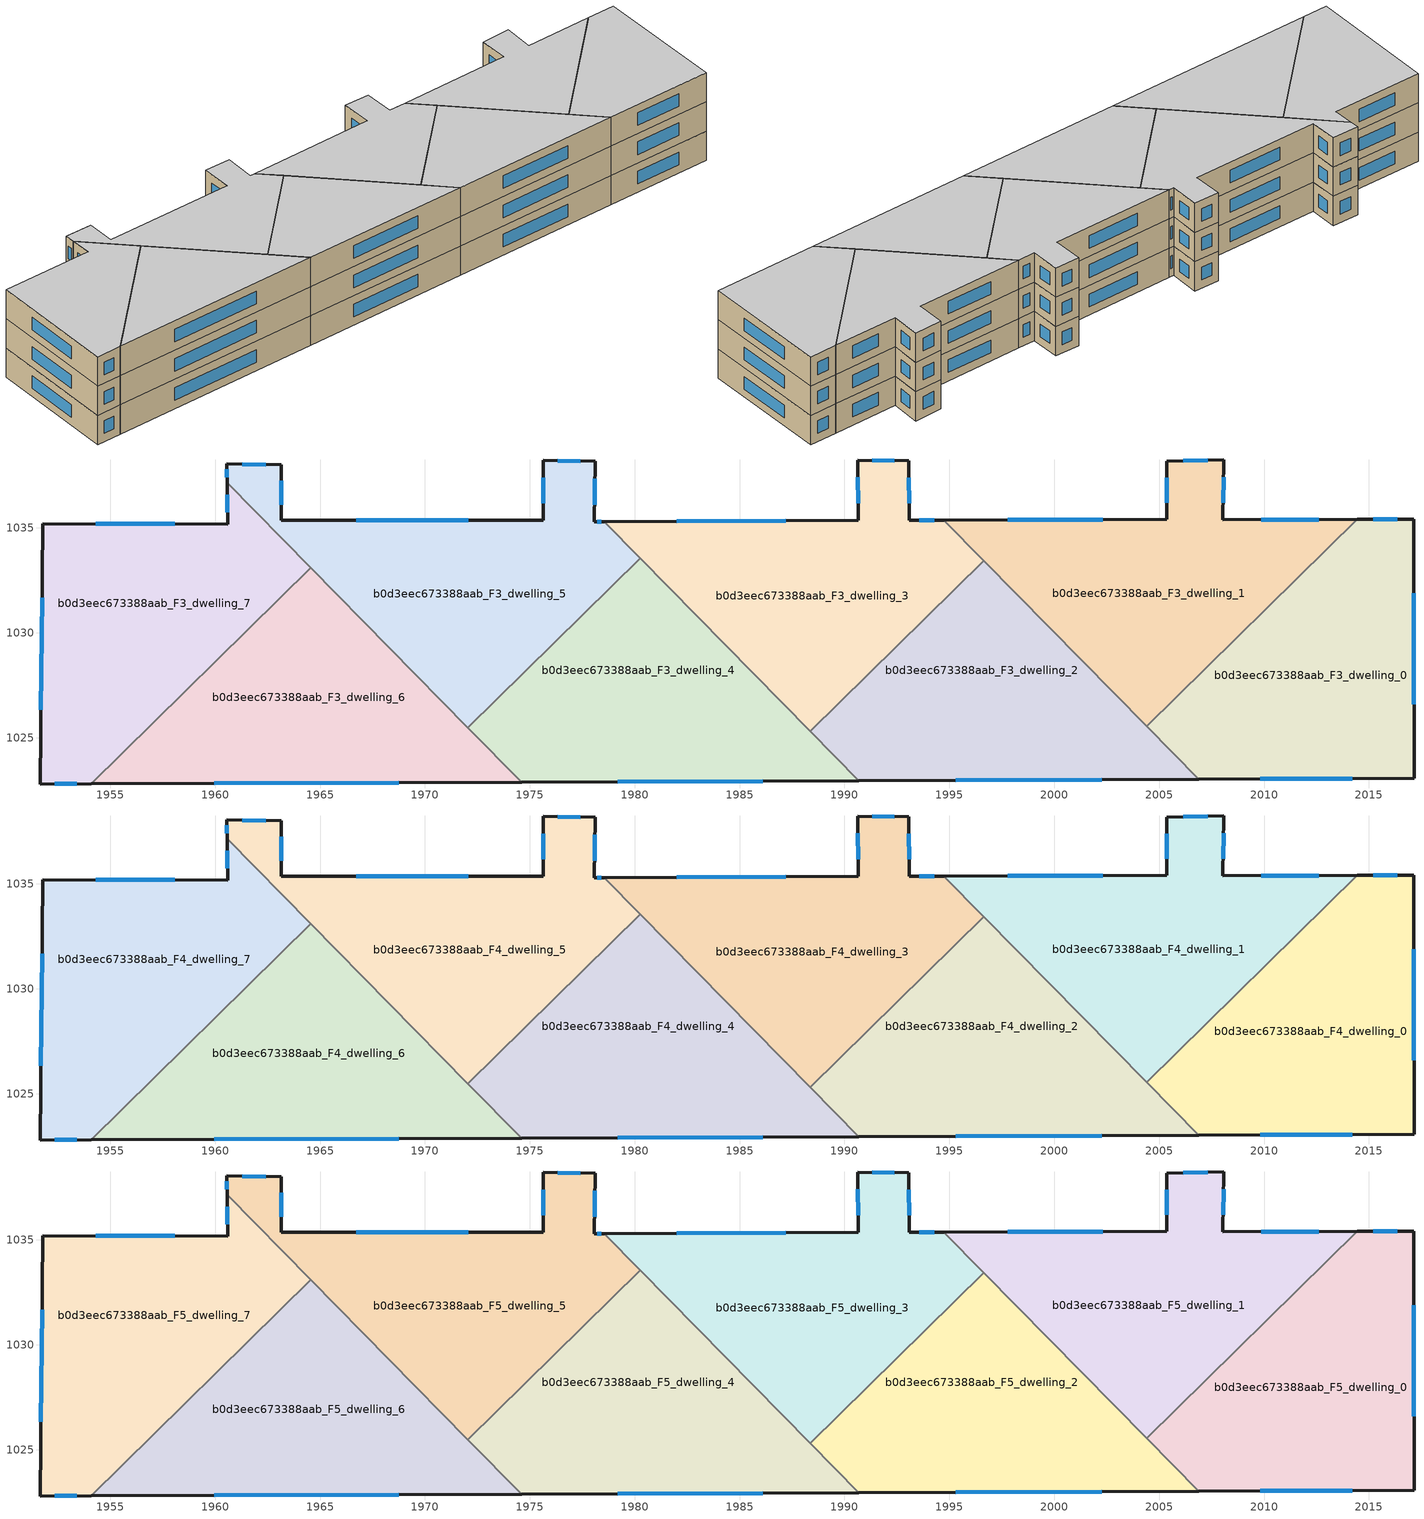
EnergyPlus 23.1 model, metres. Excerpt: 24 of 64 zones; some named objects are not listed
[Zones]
b0d3eec673388aab_F3_dwelling_0
 floor to b0d3eec673388aab_F2_dwelling_0 (EU_floor_Construction): 2017.13,1035.41 2017.15,1023.07 2006.89,1023.02 2004.41,1025.53 2014.44,1035.4 z9
 wall outside (EU_wall_Construction): 2006.89,1023.02 2017.15,1023.07 2017.13,1035.41 2014.44,1035.4 z9:12
 wall to b0d3eec673388aab_F3_dwelling_1 (EU_wall_Construction): 2014.44,1035.4 2004.41,1025.53 z9:12
 wall to b0d3eec673388aab_F3_dwelling_2 (EU_wall_Construction): 2004.41,1025.53 2006.89,1023.02 z9:12
 window (EU_Window_Construction): 2016.36,1035.41 2015.21,1035.41 / 2017.14,1026.59 2017.13,1031.88 / 2009.82,1023.03 2014.22,1023.05 z9.86:11.14
b0d3eec673388aab_F3_dwelling_1
 floor to b0d3eec673388aab_F2_dwelling_1 (EU_floor_Construction): 2014.44,1035.4 2004.41,1025.53 1994.74,1035.36 2005.35,1035.41 2005.36,1038.17 2008.09,1038.24 2008.03,1035.38 z9
 wall outside (EU_wall_Construction): 2014.44,1035.4 2008.03,1035.38 2008.09,1038.24 2005.36,1038.17 2005.35,1035.41 1994.74,1035.36 z9:12
 wall to b0d3eec673388aab_F3_dwelling_3 (EU_wall_Construction): 1994.74,1035.36 1996.63,1033.44 z9:12
 wall to b0d3eec673388aab_F3_dwelling_2 (EU_wall_Construction): 1996.63,1033.44 2004.41,1025.53 z9:12
 window (EU_Window_Construction): 2005.36,1037.38 2005.36,1036.2 / 2007.31,1038.22 2006.14,1038.19 / 2008.05,1036.2 2008.07,1037.42 / 2012.61,1035.4 2009.86,1035.39 / 2002.32,1035.4 1997.77,1035.38 z9.86:11.14
b0d3eec673388aab_F3_dwelling_2
 floor to b0d3eec673388aab_F2_dwelling_2 (EU_floor_Construction): 1996.63,1033.44 2006.89,1023.02 1990.69,1022.95 1988.37,1025.31 z9
 wall outside (EU_wall_Construction): 1990.69,1022.95 2006.89,1023.02 z9:12
 wall to b0d3eec673388aab_F3_dwelling_3 (EU_wall_Construction): 1996.63,1033.44 1988.37,1025.31 z9:12
 wall to b0d3eec673388aab_F3_dwelling_4 (EU_wall_Construction): 1988.37,1025.31 1990.69,1022.95 z9:12
 window (EU_Window_Construction): 1995.31,1022.97 2002.26,1023 z9.86:11.14
b0d3eec673388aab_F3_dwelling_3
 floor to b0d3eec673388aab_F2_dwelling_3 (EU_floor_Construction): 1994.74,1035.36 1996.63,1033.44 1988.37,1025.31 1978.54,1035.3 1990.65,1035.37 1990.64,1038.23 1993.05,1038.19 1993.09,1035.36 z9
 wall outside (EU_wall_Construction): 1994.74,1035.36 1993.09,1035.36 1993.05,1038.19 1990.64,1038.23 1990.65,1035.37 1978.54,1035.3 z9:12
 wall to b0d3eec673388aab_F3_dwelling_5 (EU_wall_Construction): 1978.54,1035.3 1980.26,1033.55 z9:12
 wall to b0d3eec673388aab_F3_dwelling_4 (EU_wall_Construction): 1980.26,1033.55 1988.37,1025.31 z9:12
 window (EU_Window_Construction): 1990.64,1037.41 1990.65,1036.19 / 1992.36,1038.2 1991.33,1038.22 / 1993.08,1036.17 1993.06,1037.38 / 1994.27,1035.36 1993.56,1035.36 / 1987.19,1035.35 1982,1035.32 z9.86:11.14
b0d3eec673388aab_F3_dwelling_4
 floor to b0d3eec673388aab_F2_dwelling_4 (EU_floor_Construction): 1980.26,1033.55 1990.69,1022.95 1974.61,1022.89 1972.05,1025.48 z9
 wall outside (EU_wall_Construction): 1974.61,1022.89 1990.69,1022.95 z9:12
 wall to b0d3eec673388aab_F3_dwelling_5 (EU_wall_Construction): 1980.26,1033.55 1972.05,1025.48 z9:12
 wall to b0d3eec673388aab_F3_dwelling_6 (EU_wall_Construction): 1972.05,1025.48 1974.61,1022.89 z9:12
 window (EU_Window_Construction): 1979.2,1022.91 1986.09,1022.93 z9.86:11.14
b0d3eec673388aab_F3_dwelling_5
 floor to b0d3eec673388aab_F2_dwelling_5 (EU_floor_Construction): 1978.11,1038.17 1978.08,1035.29 1978.54,1035.3 1980.26,1033.55 1972.05,1025.48 1960.57,1037.15 1960.56,1038.05 1963.15,1038 1963.15,1035.36 1975.65,1035.36 1975.63,1038.22 z9
 wall outside (EU_wall_Construction): 1978.54,1035.3 1978.08,1035.29 1978.11,1038.17 1975.63,1038.22 1975.65,1035.36 1963.15,1035.36 1963.15,1038 1960.56,1038.05 1960.57,1037.15 z9:12
 wall to b0d3eec673388aab_F3_dwelling_7 (EU_wall_Construction): 1960.57,1037.15 1964.56,1033.09 z9:12
 wall to b0d3eec673388aab_F3_dwelling_6 (EU_wall_Construction): 1964.56,1033.09 1972.05,1025.48 z9:12
 window (EU_Window_Construction): 1975.64,1037.4 1975.64,1036.18 / 1977.4,1038.18 1976.34,1038.2 / 1978.09,1036.11 1978.1,1037.35 / 1978.41,1035.3 1978.21,1035.29 / 1960.56,1037.79 1960.57,1037.41 / 1962.41,1038.01 1961.3,1038.03 / 1963.15,1036.11 1963.15,1037.25 / 1972.08,1035.36 1966.72,1035.36 z9.86:11.14
b0d3eec673388aab_F3_dwelling_6
 floor to b0d3eec673388aab_F2_dwelling_6 (EU_floor_Construction): 1964.56,1033.09 1974.61,1022.89 1954.1,1022.8 z9
 wall outside (EU_wall_Construction): 1954.1,1022.8 1974.61,1022.89 z9:12
 wall to b0d3eec673388aab_F3_dwelling_7 (EU_wall_Construction): 1964.56,1033.09 1954.1,1022.8 z9:12
 window (EU_Window_Construction): 1959.96,1022.82 1968.75,1022.86 z9.86:11.14
b0d3eec673388aab_F3_dwelling_7
 floor to b0d3eec673388aab_F2_dwelling_7 (EU_floor_Construction): 1960.57,1037.15 1964.56,1033.09 1954.1,1022.8 1951.65,1022.79 1951.79,1035.21 1960.59,1035.18 z9
 wall outside (EU_wall_Construction): 1960.57,1037.15 1960.59,1035.18 1951.79,1035.21 1951.65,1022.79 1954.1,1022.8 z9:12
 window (EU_Window_Construction): 1960.58,1036.59 1960.59,1035.75 / 1952.35,1022.79 1953.4,1022.8 / 1951.75,1031.66 1951.69,1026.34 / 1958.08,1035.19 1954.31,1035.2 z9.86:11.14
b0d3eec673388aab_F4_dwelling_0
 floor to b0d3eec673388aab_F3_dwelling_0 (EU_floor_Construction): 2017.13,1035.41 2017.15,1023.07 2006.89,1023.02 2004.41,1025.53 2014.44,1035.4 z12
 wall outside (EU_wall_Construction): 2006.89,1023.02 2017.15,1023.07 2017.13,1035.41 2014.44,1035.4 z12:15
 wall to b0d3eec673388aab_F4_dwelling_1 (EU_wall_Construction): 2014.44,1035.4 2004.41,1025.53 z12:15
 wall to b0d3eec673388aab_F4_dwelling_2 (EU_wall_Construction): 2004.41,1025.53 2006.89,1023.02 z12:15
 window (EU_Window_Construction): 2016.36,1035.41 2015.21,1035.41 / 2017.14,1026.59 2017.13,1031.88 / 2009.82,1023.03 2014.22,1023.05 z12.86:14.14
b0d3eec673388aab_F4_dwelling_1
 floor to b0d3eec673388aab_F3_dwelling_1 (EU_floor_Construction): 2014.44,1035.4 2004.41,1025.53 1994.74,1035.36 2005.35,1035.41 2005.36,1038.17 2008.09,1038.24 2008.03,1035.38 z12
 wall outside (EU_wall_Construction): 2014.44,1035.4 2008.03,1035.38 2008.09,1038.24 2005.36,1038.17 2005.35,1035.41 1994.74,1035.36 z12:15
 wall to b0d3eec673388aab_F4_dwelling_3 (EU_wall_Construction): 1994.74,1035.36 1996.63,1033.44 z12:15
 wall to b0d3eec673388aab_F4_dwelling_2 (EU_wall_Construction): 1996.63,1033.44 2004.41,1025.53 z12:15
 window (EU_Window_Construction): 2005.36,1037.38 2005.36,1036.2 / 2007.31,1038.22 2006.14,1038.19 / 2008.05,1036.2 2008.07,1037.42 / 2012.61,1035.4 2009.86,1035.39 / 2002.32,1035.4 1997.77,1035.38 z12.86:14.14
b0d3eec673388aab_F4_dwelling_2
 floor to b0d3eec673388aab_F3_dwelling_2 (EU_floor_Construction): 1996.63,1033.44 2006.89,1023.02 1990.69,1022.95 1988.37,1025.31 z12
 wall outside (EU_wall_Construction): 1990.69,1022.95 2006.89,1023.02 z12:15
 wall to b0d3eec673388aab_F4_dwelling_3 (EU_wall_Construction): 1996.63,1033.44 1988.37,1025.31 z12:15
 wall to b0d3eec673388aab_F4_dwelling_4 (EU_wall_Construction): 1988.37,1025.31 1990.69,1022.95 z12:15
 window (EU_Window_Construction): 1995.31,1022.97 2002.26,1023 z12.86:14.14
b0d3eec673388aab_F4_dwelling_3
 floor to b0d3eec673388aab_F3_dwelling_3 (EU_floor_Construction): 1994.74,1035.36 1996.63,1033.44 1988.37,1025.31 1978.54,1035.3 1990.65,1035.37 1990.64,1038.23 1993.05,1038.19 1993.09,1035.36 z12
 wall outside (EU_wall_Construction): 1994.74,1035.36 1993.09,1035.36 1993.05,1038.19 1990.64,1038.23 1990.65,1035.37 1978.54,1035.3 z12:15
 wall to b0d3eec673388aab_F4_dwelling_5 (EU_wall_Construction): 1978.54,1035.3 1980.26,1033.55 z12:15
 wall to b0d3eec673388aab_F4_dwelling_4 (EU_wall_Construction): 1980.26,1033.55 1988.37,1025.31 z12:15
 window (EU_Window_Construction): 1990.64,1037.41 1990.65,1036.19 / 1992.36,1038.2 1991.33,1038.22 / 1993.08,1036.17 1993.06,1037.38 / 1994.27,1035.36 1993.56,1035.36 / 1987.19,1035.35 1982,1035.32 z12.86:14.14
b0d3eec673388aab_F4_dwelling_4
 floor to b0d3eec673388aab_F3_dwelling_4 (EU_floor_Construction): 1980.26,1033.55 1990.69,1022.95 1974.61,1022.89 1972.05,1025.48 z12
 wall outside (EU_wall_Construction): 1974.61,1022.89 1990.69,1022.95 z12:15
 wall to b0d3eec673388aab_F4_dwelling_5 (EU_wall_Construction): 1980.26,1033.55 1972.05,1025.48 z12:15
 wall to b0d3eec673388aab_F4_dwelling_6 (EU_wall_Construction): 1972.05,1025.48 1974.61,1022.89 z12:15
 window (EU_Window_Construction): 1979.2,1022.91 1986.09,1022.93 z12.86:14.14
b0d3eec673388aab_F4_dwelling_5
 floor to b0d3eec673388aab_F3_dwelling_5 (EU_floor_Construction): 1978.11,1038.17 1978.08,1035.29 1978.54,1035.3 1980.26,1033.55 1972.05,1025.48 1960.57,1037.15 1960.56,1038.05 1963.15,1038 1963.15,1035.36 1975.65,1035.36 1975.63,1038.22 z12
 wall outside (EU_wall_Construction): 1978.54,1035.3 1978.08,1035.29 1978.11,1038.17 1975.63,1038.22 1975.65,1035.36 1963.15,1035.36 1963.15,1038 1960.56,1038.05 1960.57,1037.15 z12:15
 wall to b0d3eec673388aab_F4_dwelling_7 (EU_wall_Construction): 1960.57,1037.15 1964.56,1033.09 z12:15
 wall to b0d3eec673388aab_F4_dwelling_6 (EU_wall_Construction): 1964.56,1033.09 1972.05,1025.48 z12:15
 window (EU_Window_Construction): 1975.64,1037.4 1975.64,1036.18 / 1977.4,1038.18 1976.34,1038.2 / 1978.09,1036.11 1978.1,1037.35 / 1978.41,1035.3 1978.21,1035.29 / 1960.56,1037.79 1960.57,1037.41 / 1962.41,1038.01 1961.3,1038.03 / 1963.15,1036.11 1963.15,1037.25 / 1972.08,1035.36 1966.72,1035.36 z12.86:14.14
b0d3eec673388aab_F4_dwelling_6
 floor to b0d3eec673388aab_F3_dwelling_6 (EU_floor_Construction): 1964.56,1033.09 1974.61,1022.89 1954.1,1022.8 z12
 wall outside (EU_wall_Construction): 1954.1,1022.8 1974.61,1022.89 z12:15
 wall to b0d3eec673388aab_F4_dwelling_7 (EU_wall_Construction): 1964.56,1033.09 1954.1,1022.8 z12:15
 window (EU_Window_Construction): 1959.96,1022.82 1968.75,1022.86 z12.86:14.14
b0d3eec673388aab_F4_dwelling_7
 floor to b0d3eec673388aab_F3_dwelling_7 (EU_floor_Construction): 1960.57,1037.15 1964.56,1033.09 1954.1,1022.8 1951.65,1022.79 1951.79,1035.21 1960.59,1035.18 z12
 wall outside (EU_wall_Construction): 1960.57,1037.15 1960.59,1035.18 1951.79,1035.21 1951.65,1022.79 1954.1,1022.8 z12:15
 window (EU_Window_Construction): 1960.58,1036.59 1960.59,1035.75 / 1952.35,1022.79 1953.4,1022.8 / 1951.75,1031.66 1951.69,1026.34 / 1958.08,1035.19 1954.31,1035.2 z12.86:14.14
b0d3eec673388aab_F5_dwelling_0
 floor to b0d3eec673388aab_F4_dwelling_0 (EU_floor_Construction): 2017.13,1035.41 2017.15,1023.07 2006.89,1023.02 2004.41,1025.53 2014.44,1035.4 z15
 wall outside (EU_wall_Construction): 2006.89,1023.02 2017.15,1023.07 2017.13,1035.41 2014.44,1035.4 z15:18
 wall to b0d3eec673388aab_F5_dwelling_1 (EU_wall_Construction): 2014.44,1035.4 2004.41,1025.53 z15:18
 wall to b0d3eec673388aab_F5_dwelling_2 (EU_wall_Construction): 2004.41,1025.53 2006.89,1023.02 z15:18
 window (EU_Window_Construction): 2016.36,1035.41 2015.21,1035.41 / 2017.14,1026.59 2017.13,1031.88 / 2009.82,1023.03 2014.22,1023.05 z15.86:17.14
 ceiling to b0d3eec673388aab_F6_dwelling_0 (EU_floor_Construction): 2017.15,1023.07 2017.13,1035.41 2014.44,1035.4 2004.41,1025.53 2006.89,1023.02 z18
b0d3eec673388aab_F5_dwelling_1
 floor to b0d3eec673388aab_F4_dwelling_1 (EU_floor_Construction): 2014.44,1035.4 2004.41,1025.53 1994.74,1035.36 2005.35,1035.41 2005.36,1038.17 2008.09,1038.24 2008.03,1035.38 z15
 wall outside (EU_wall_Construction): 2014.44,1035.4 2008.03,1035.38 2008.09,1038.24 2005.36,1038.17 2005.35,1035.41 1994.74,1035.36 z15:18
 wall to b0d3eec673388aab_F5_dwelling_3 (EU_wall_Construction): 1994.74,1035.36 1996.63,1033.44 z15:18
 wall to b0d3eec673388aab_F5_dwelling_2 (EU_wall_Construction): 1996.63,1033.44 2004.41,1025.53 z15:18
 window (EU_Window_Construction): 2005.36,1037.38 2005.36,1036.2 / 2007.31,1038.22 2006.14,1038.19 / 2008.05,1036.2 2008.07,1037.42 / 2012.61,1035.4 2009.86,1035.39 / 2002.32,1035.4 1997.77,1035.38 z15.86:17.14
 ceiling to b0d3eec673388aab_F6_dwelling_1 (EU_floor_Construction): 2014.44,1035.4 2008.03,1035.38 2008.09,1038.24 2005.36,1038.17 2005.35,1035.41 1994.74,1035.36 2004.41,1025.53 z18
b0d3eec673388aab_F5_dwelling_2
 floor to b0d3eec673388aab_F4_dwelling_2 (EU_floor_Construction): 1996.63,1033.44 2006.89,1023.02 1990.69,1022.95 1988.37,1025.31 z15
 wall outside (EU_wall_Construction): 1990.69,1022.95 2006.89,1023.02 z15:18
 wall to b0d3eec673388aab_F5_dwelling_3 (EU_wall_Construction): 1996.63,1033.44 1988.37,1025.31 z15:18
 wall to b0d3eec673388aab_F5_dwelling_4 (EU_wall_Construction): 1988.37,1025.31 1990.69,1022.95 z15:18
 window (EU_Window_Construction): 1995.31,1022.97 2002.26,1023 z15.86:17.14
 ceiling to b0d3eec673388aab_F6_dwelling_2 (EU_floor_Construction): 2006.89,1023.02 1996.63,1033.44 1988.37,1025.31 1990.69,1022.95 z18
b0d3eec673388aab_F5_dwelling_3
 floor to b0d3eec673388aab_F4_dwelling_3 (EU_floor_Construction): 1994.74,1035.36 1996.63,1033.44 1988.37,1025.31 1978.54,1035.3 1990.65,1035.37 1990.64,1038.23 1993.05,1038.19 1993.09,1035.36 z15
 wall outside (EU_wall_Construction): 1994.74,1035.36 1993.09,1035.36 1993.05,1038.19 1990.64,1038.23 1990.65,1035.37 1978.54,1035.3 z15:18
 wall to b0d3eec673388aab_F5_dwelling_5 (EU_wall_Construction): 1978.54,1035.3 1980.26,1033.55 z15:18
 wall to b0d3eec673388aab_F5_dwelling_4 (EU_wall_Construction): 1980.26,1033.55 1988.37,1025.31 z15:18
 window (EU_Window_Construction): 1990.64,1037.41 1990.65,1036.19 / 1992.36,1038.2 1991.33,1038.22 / 1993.08,1036.17 1993.06,1037.38 / 1994.27,1035.36 1993.56,1035.36 / 1987.19,1035.35 1982,1035.32 z15.86:17.14
 ceiling to b0d3eec673388aab_F6_dwelling_3 (EU_floor_Construction): 1996.63,1033.44 1994.74,1035.36 1993.09,1035.36 1993.05,1038.19 1990.64,1038.23 1990.65,1035.37 1978.54,1035.3 1988.37,1025.31 z18
b0d3eec673388aab_F5_dwelling_4
 floor to b0d3eec673388aab_F4_dwelling_4 (EU_floor_Construction): 1980.26,1033.55 1990.69,1022.95 1974.61,1022.89 1972.05,1025.48 z15
 wall outside (EU_wall_Construction): 1974.61,1022.89 1990.69,1022.95 z15:18
 wall to b0d3eec673388aab_F5_dwelling_5 (EU_wall_Construction): 1980.26,1033.55 1972.05,1025.48 z15:18
 wall to b0d3eec673388aab_F5_dwelling_6 (EU_wall_Construction): 1972.05,1025.48 1974.61,1022.89 z15:18
 window (EU_Window_Construction): 1979.2,1022.91 1986.09,1022.93 z15.86:17.14
 ceiling to b0d3eec673388aab_F6_dwelling_4 (EU_floor_Construction): 1990.69,1022.95 1980.26,1033.55 1972.05,1025.48 1974.61,1022.89 z18
b0d3eec673388aab_F5_dwelling_5
 floor to b0d3eec673388aab_F4_dwelling_5 (EU_floor_Construction): 1978.11,1038.17 1978.08,1035.29 1978.54,1035.3 1980.26,1033.55 1972.05,1025.48 1960.57,1037.15 1960.56,1038.05 1963.15,1038 1963.15,1035.36 1975.65,1035.36 1975.63,1038.22 z15
 wall outside (EU_wall_Construction): 1978.54,1035.3 1978.08,1035.29 1978.11,1038.17 1975.63,1038.22 1975.65,1035.36 1963.15,1035.36 1963.15,1038 1960.56,1038.05 1960.57,1037.15 z15:18
 wall to b0d3eec673388aab_F5_dwelling_7 (EU_wall_Construction): 1960.57,1037.15 1964.56,1033.09 z15:18
 wall to b0d3eec673388aab_F5_dwelling_6 (EU_wall_Construction): 1964.56,1033.09 1972.05,1025.48 z15:18
 window (EU_Window_Construction): 1975.64,1037.4 1975.64,1036.18 / 1977.4,1038.18 1976.34,1038.2 / 1978.09,1036.11 1978.1,1037.35 / 1978.41,1035.3 1978.21,1035.29 / 1960.56,1037.79 1960.57,1037.41 / 1962.41,1038.01 1961.3,1038.03 / 1963.15,1036.11 1963.15,1037.25 / 1972.08,1035.36 1966.72,1035.36 z15.86:17.14
 ceiling to b0d3eec673388aab_F6_dwelling_5 (EU_floor_Construction): 1980.26,1033.55 1978.54,1035.3 1978.08,1035.29 1978.11,1038.17 1975.63,1038.22 1975.65,1035.36 1963.15,1035.36 1963.15,1038 1960.56,1038.05 1960.57,1037.15 1972.05,1025.48 z18
b0d3eec673388aab_F5_dwelling_6
 floor to b0d3eec673388aab_F4_dwelling_6 (EU_floor_Construction): 1964.56,1033.09 1974.61,1022.89 1954.1,1022.8 z15
 wall outside (EU_wall_Construction): 1954.1,1022.8 1974.61,1022.89 z15:18
 wall to b0d3eec673388aab_F5_dwelling_7 (EU_wall_Construction): 1964.56,1033.09 1954.1,1022.8 z15:18
 window (EU_Window_Construction): 1959.96,1022.82 1968.75,1022.86 z15.86:17.14
 ceiling to b0d3eec673388aab_F6_dwelling_6 (EU_floor_Construction): 1974.61,1022.89 1964.56,1033.09 1954.1,1022.8 z18
b0d3eec673388aab_F5_dwelling_7
 floor to b0d3eec673388aab_F4_dwelling_7 (EU_floor_Construction): 1960.57,1037.15 1964.56,1033.09 1954.1,1022.8 1951.65,1022.79 1951.79,1035.21 1960.59,1035.18 z15
 wall outside (EU_wall_Construction): 1960.57,1037.15 1960.59,1035.18 1951.79,1035.21 1951.65,1022.79 1954.1,1022.8 z15:18
 window (EU_Window_Construction): 1960.58,1036.59 1960.59,1035.75 / 1952.35,1022.79 1953.4,1022.8 / 1951.75,1031.66 1951.69,1026.34 / 1958.08,1035.19 1954.31,1035.2 z15.86:17.14
 ceiling to b0d3eec673388aab_F6_dwelling_7 (EU_floor_Construction): 1964.56,1033.09 1960.57,1037.15 1960.59,1035.18 1951.79,1035.21 1951.65,1022.79 1954.1,1022.8 z18
[Building]
EU S2 Campaign: North Axis=0; Terrain=City; Solar Distribution=FullExterior
[Site:Location]
Helsinki-Vantaa.AP: Latitude=60.317; Longitude=24.963; Time Zone=2; Elevation=54.6
[SizingPeriod:WeatherFileDays]
AnnualSizingPeriod: Begin Month=1; Begin Day of Month=1; End Month=12; End Day of Month=31; Day of Week for Start Day=Monday; Use Weather File Daylight Saving Period=No; Use Weather File Rain and Snow Indicators=No
[MATERIAL]
EU_InternalMass_Material: Roughness=MediumRough; Thickness=0.1; Conductivity=1; Density=1800; Specific Heat=900; Thermal Absorptance=0.9; Solar Absorptance=0.7; Visible Absorptance=0.7
[MATERIAL:NOMASS] Roughness=MediumRough; Thermal Absorptance=0.9; Solar Absorptance=0.7; Visible Absorptance=0.7
Name | Thermal Resistance
EU_wall_NoMass | 1.29244
EU_floor_NoMass | 2.06791
[WINDOWMATERIAL:SIMPLEGLAZINGSYSTEM]
EU_Window_SimpleGlazing: UFactor=3.09491; Solar Heat Gain Coefficient=0.7; Visible Transmittance=0.7
[CONSTRUCTION]
EU_wall_Construction: EU_wall_NoMass
EU_floor_Construction: EU_floor_NoMass
EU_Window_Construction: EU_Window_SimpleGlazing
EU_InternalMass_Construction: EU_InternalMass_Material
[ZONE] Type=1; Multiplier=1; Ceiling Height=autocalculate; Floor Area=autocalculate; Part of Total Floor Area=Yes
Name | Volume
b0d3eec673388aab_F3_dwelling_0; b0d3eec673388aab_F4_dwelling_0; b0d3eec673388aab_F5_dwelling_0 | 314.22
b0d3eec673388aab_F3_dwelling_1; b0d3eec673388aab_F4_dwelling_1; b0d3eec673388aab_F5_dwelling_1 | 314.244
b0d3eec673388aab_F3_dwelling_2; b0d3eec673388aab_F4_dwelling_2; b0d3eec673388aab_F5_dwelling_2; b0d3eec673388aab_F3_dwelling_3; b0d3eec673388aab_F4_dwelling_3; b0d3eec673388aab_F5_dwelling_3 | 311.717
b0d3eec673388aab_F3_dwelling_4; b0d3eec673388aab_F4_dwelling_4; b0d3eec673388aab_F5_dwelling_4 | 319.599
b0d3eec673388aab_F3_dwelling_5; b0d3eec673388aab_F4_dwelling_5; b0d3eec673388aab_F5_dwelling_5 | 319.595
b0d3eec673388aab_F3_dwelling_6; b0d3eec673388aab_F4_dwelling_6; b0d3eec673388aab_F5_dwelling_6 | 315.207
b0d3eec673388aab_F3_dwelling_7; b0d3eec673388aab_F4_dwelling_7; b0d3eec673388aab_F5_dwelling_7 | 315.176
[INTERNALMASS] Construction=EU_InternalMass_Construction
Name | Zone or ZoneList | Surface Area
b0d3eec673388aab_F3_dwelling_0_EU_InternalMass | b0d3eec673388aab_F3_dwelling_0 | 104.741
b0d3eec673388aab_F3_dwelling_1_EU_InternalMass | b0d3eec673388aab_F3_dwelling_1 | 104.746
b0d3eec673388aab_F3_dwelling_2_EU_InternalMass | b0d3eec673388aab_F3_dwelling_2 | 103.911
b0d3eec673388aab_F3_dwelling_3_EU_InternalMass | b0d3eec673388aab_F3_dwelling_3 | 103.906
b0d3eec673388aab_F3_dwelling_4_EU_InternalMass | b0d3eec673388aab_F3_dwelling_4 | 106.531
b0d3eec673388aab_F3_dwelling_5_EU_InternalMass | b0d3eec673388aab_F3_dwelling_5 | 106.531
b0d3eec673388aab_F3_dwelling_6_EU_InternalMass | b0d3eec673388aab_F3_dwelling_6 | 105.069
b0d3eec673388aab_F3_dwelling_7_EU_InternalMass | b0d3eec673388aab_F3_dwelling_7 | 105.059
b0d3eec673388aab_F4_dwelling_0_EU_InternalMass | b0d3eec673388aab_F4_dwelling_0 | 104.741
b0d3eec673388aab_F4_dwelling_1_EU_InternalMass | b0d3eec673388aab_F4_dwelling_1 | 104.746
b0d3eec673388aab_F4_dwelling_2_EU_InternalMass | b0d3eec673388aab_F4_dwelling_2 | 103.911
b0d3eec673388aab_F4_dwelling_3_EU_InternalMass | b0d3eec673388aab_F4_dwelling_3 | 103.906
b0d3eec673388aab_F4_dwelling_4_EU_InternalMass | b0d3eec673388aab_F4_dwelling_4 | 106.531
b0d3eec673388aab_F4_dwelling_5_EU_InternalMass | b0d3eec673388aab_F4_dwelling_5 | 106.531
b0d3eec673388aab_F4_dwelling_6_EU_InternalMass | b0d3eec673388aab_F4_dwelling_6 | 105.069
b0d3eec673388aab_F4_dwelling_7_EU_InternalMass | b0d3eec673388aab_F4_dwelling_7 | 105.059
b0d3eec673388aab_F5_dwelling_0_EU_InternalMass | b0d3eec673388aab_F5_dwelling_0 | 104.741
b0d3eec673388aab_F5_dwelling_1_EU_InternalMass | b0d3eec673388aab_F5_dwelling_1 | 104.746
b0d3eec673388aab_F5_dwelling_2_EU_InternalMass | b0d3eec673388aab_F5_dwelling_2 | 103.911
b0d3eec673388aab_F5_dwelling_3_EU_InternalMass | b0d3eec673388aab_F5_dwelling_3 | 103.906
b0d3eec673388aab_F5_dwelling_4_EU_InternalMass | b0d3eec673388aab_F5_dwelling_4 | 106.531
b0d3eec673388aab_F5_dwelling_5_EU_InternalMass | b0d3eec673388aab_F5_dwelling_5 | 106.531
b0d3eec673388aab_F5_dwelling_6_EU_InternalMass | b0d3eec673388aab_F5_dwelling_6 | 105.069
b0d3eec673388aab_F5_dwelling_7_EU_InternalMass | b0d3eec673388aab_F5_dwelling_7 | 105.059
[OTHEREQUIPMENT] Fuel Type=Electricity; Design Level Calculation Method=Watts/Area; Power per Zone Floor Area=1; Fraction Latent=0; Fraction Radiant=0; Fraction Lost=0; Carbon Dioxide Generation Rate=0; EndUse Subcategory=EU_Step8_InternalGains
Name | Zone or ZoneList or Space or SpaceList | Schedule
EU_Step8_InternalGain_b0d3eec673388aab_F3_dwelling_0_f000 | b0d3eec673388aab_F3_dwelling_0 | EU_Step8_GainSchedule_b0d3eec673388aab_F3_dwelling_0_f000
EU_Step8_InternalGain_b0d3eec673388aab_F3_dwelling_1_f000 | b0d3eec673388aab_F3_dwelling_1 | EU_Step8_GainSchedule_b0d3eec673388aab_F3_dwelling_1_f000
EU_Step8_InternalGain_b0d3eec673388aab_F3_dwelling_2_f000 | b0d3eec673388aab_F3_dwelling_2 | EU_Step8_GainSchedule_b0d3eec673388aab_F3_dwelling_2_f000
EU_Step8_InternalGain_b0d3eec673388aab_F3_dwelling_3_f000 | b0d3eec673388aab_F3_dwelling_3 | EU_Step8_GainSchedule_b0d3eec673388aab_F3_dwelling_3_f000
EU_Step8_InternalGain_b0d3eec673388aab_F3_dwelling_4_f000 | b0d3eec673388aab_F3_dwelling_4 | EU_Step8_GainSchedule_b0d3eec673388aab_F3_dwelling_4_f000
EU_Step8_InternalGain_b0d3eec673388aab_F3_dwelling_5_f000 | b0d3eec673388aab_F3_dwelling_5 | EU_Step8_GainSchedule_b0d3eec673388aab_F3_dwelling_5_f000
EU_Step8_InternalGain_b0d3eec673388aab_F3_dwelling_6_f000 | b0d3eec673388aab_F3_dwelling_6 | EU_Step8_GainSchedule_b0d3eec673388aab_F3_dwelling_6_f000
EU_Step8_InternalGain_b0d3eec673388aab_F3_dwelling_7_f000 | b0d3eec673388aab_F3_dwelling_7 | EU_Step8_GainSchedule_b0d3eec673388aab_F3_dwelling_7_f000
EU_Step8_InternalGain_b0d3eec673388aab_F4_dwelling_0_f000 | b0d3eec673388aab_F4_dwelling_0 | EU_Step8_GainSchedule_b0d3eec673388aab_F4_dwelling_0_f000
EU_Step8_InternalGain_b0d3eec673388aab_F4_dwelling_1_f000 | b0d3eec673388aab_F4_dwelling_1 | EU_Step8_GainSchedule_b0d3eec673388aab_F4_dwelling_1_f000
EU_Step8_InternalGain_b0d3eec673388aab_F4_dwelling_2_f000 | b0d3eec673388aab_F4_dwelling_2 | EU_Step8_GainSchedule_b0d3eec673388aab_F4_dwelling_2_f000
EU_Step8_InternalGain_b0d3eec673388aab_F4_dwelling_3_f000 | b0d3eec673388aab_F4_dwelling_3 | EU_Step8_GainSchedule_b0d3eec673388aab_F4_dwelling_3_f000
EU_Step8_InternalGain_b0d3eec673388aab_F4_dwelling_4_f000 | b0d3eec673388aab_F4_dwelling_4 | EU_Step8_GainSchedule_b0d3eec673388aab_F4_dwelling_4_f000
EU_Step8_InternalGain_b0d3eec673388aab_F4_dwelling_5_f000 | b0d3eec673388aab_F4_dwelling_5 | EU_Step8_GainSchedule_b0d3eec673388aab_F4_dwelling_5_f000
EU_Step8_InternalGain_b0d3eec673388aab_F4_dwelling_6_f000 | b0d3eec673388aab_F4_dwelling_6 | EU_Step8_GainSchedule_b0d3eec673388aab_F4_dwelling_6_f000
EU_Step8_InternalGain_b0d3eec673388aab_F4_dwelling_7_f000 | b0d3eec673388aab_F4_dwelling_7 | EU_Step8_GainSchedule_b0d3eec673388aab_F4_dwelling_7_f000
EU_Step8_InternalGain_b0d3eec673388aab_F5_dwelling_0_f000 | b0d3eec673388aab_F5_dwelling_0 | EU_Step8_GainSchedule_b0d3eec673388aab_F5_dwelling_0_f000
EU_Step8_InternalGain_b0d3eec673388aab_F5_dwelling_1_f000 | b0d3eec673388aab_F5_dwelling_1 | EU_Step8_GainSchedule_b0d3eec673388aab_F5_dwelling_1_f000
EU_Step8_InternalGain_b0d3eec673388aab_F5_dwelling_2_f000 | b0d3eec673388aab_F5_dwelling_2 | EU_Step8_GainSchedule_b0d3eec673388aab_F5_dwelling_2_f000
EU_Step8_InternalGain_b0d3eec673388aab_F5_dwelling_3_f000 | b0d3eec673388aab_F5_dwelling_3 | EU_Step8_GainSchedule_b0d3eec673388aab_F5_dwelling_3_f000
EU_Step8_InternalGain_b0d3eec673388aab_F5_dwelling_4_f000 | b0d3eec673388aab_F5_dwelling_4 | EU_Step8_GainSchedule_b0d3eec673388aab_F5_dwelling_4_f000
EU_Step8_InternalGain_b0d3eec673388aab_F5_dwelling_5_f000 | b0d3eec673388aab_F5_dwelling_5 | EU_Step8_GainSchedule_b0d3eec673388aab_F5_dwelling_5_f000
EU_Step8_InternalGain_b0d3eec673388aab_F5_dwelling_6_f000 | b0d3eec673388aab_F5_dwelling_6 | EU_Step8_GainSchedule_b0d3eec673388aab_F5_dwelling_6_f000
EU_Step8_InternalGain_b0d3eec673388aab_F5_dwelling_7_f000 | b0d3eec673388aab_F5_dwelling_7 | EU_Step8_GainSchedule_b0d3eec673388aab_F5_dwelling_7_f000
[ZONEVENTILATION:DESIGNFLOWRATE] Schedule=EU_AlwaysOn; Design Flow Rate Calculation Method=AirChanges/Hour; Air Changes per Hour=0.580295; Ventilation Type=Natural; Fan Pressure Rise=0; Fan Total Efficiency=1; Constant Term Coefficient=1; Temperature Term Coefficient=0; Velocity Term Coefficient=0; Velocity Squared Term Coefficient=0; Minimum Indoor Temperature=-100; Maximum Indoor Temperature=100; Delta Temperature=-100; Minimum Outdoor Temperature=-100; Maximum Outdoor Temperature=100; Maximum Wind Speed=40
Name | Zone or ZoneList or Space or SpaceList
EU_ConstantAir_b0d3eec673388aab_F3_dwelling_0 | b0d3eec673388aab_F3_dwelling_0
EU_ConstantAir_b0d3eec673388aab_F3_dwelling_1 | b0d3eec673388aab_F3_dwelling_1
EU_ConstantAir_b0d3eec673388aab_F3_dwelling_2 | b0d3eec673388aab_F3_dwelling_2
EU_ConstantAir_b0d3eec673388aab_F3_dwelling_3 | b0d3eec673388aab_F3_dwelling_3
EU_ConstantAir_b0d3eec673388aab_F3_dwelling_4 | b0d3eec673388aab_F3_dwelling_4
EU_ConstantAir_b0d3eec673388aab_F3_dwelling_5 | b0d3eec673388aab_F3_dwelling_5
EU_ConstantAir_b0d3eec673388aab_F3_dwelling_6 | b0d3eec673388aab_F3_dwelling_6
EU_ConstantAir_b0d3eec673388aab_F3_dwelling_7 | b0d3eec673388aab_F3_dwelling_7
EU_ConstantAir_b0d3eec673388aab_F4_dwelling_0 | b0d3eec673388aab_F4_dwelling_0
EU_ConstantAir_b0d3eec673388aab_F4_dwelling_1 | b0d3eec673388aab_F4_dwelling_1
EU_ConstantAir_b0d3eec673388aab_F4_dwelling_2 | b0d3eec673388aab_F4_dwelling_2
EU_ConstantAir_b0d3eec673388aab_F4_dwelling_3 | b0d3eec673388aab_F4_dwelling_3
EU_ConstantAir_b0d3eec673388aab_F4_dwelling_4 | b0d3eec673388aab_F4_dwelling_4
EU_ConstantAir_b0d3eec673388aab_F4_dwelling_5 | b0d3eec673388aab_F4_dwelling_5
EU_ConstantAir_b0d3eec673388aab_F4_dwelling_6 | b0d3eec673388aab_F4_dwelling_6
EU_ConstantAir_b0d3eec673388aab_F4_dwelling_7 | b0d3eec673388aab_F4_dwelling_7
EU_ConstantAir_b0d3eec673388aab_F5_dwelling_0 | b0d3eec673388aab_F5_dwelling_0
EU_ConstantAir_b0d3eec673388aab_F5_dwelling_1 | b0d3eec673388aab_F5_dwelling_1
EU_ConstantAir_b0d3eec673388aab_F5_dwelling_2 | b0d3eec673388aab_F5_dwelling_2
EU_ConstantAir_b0d3eec673388aab_F5_dwelling_3 | b0d3eec673388aab_F5_dwelling_3
EU_ConstantAir_b0d3eec673388aab_F5_dwelling_4 | b0d3eec673388aab_F5_dwelling_4
EU_ConstantAir_b0d3eec673388aab_F5_dwelling_5 | b0d3eec673388aab_F5_dwelling_5
EU_ConstantAir_b0d3eec673388aab_F5_dwelling_6 | b0d3eec673388aab_F5_dwelling_6
EU_ConstantAir_b0d3eec673388aab_F5_dwelling_7 | b0d3eec673388aab_F5_dwelling_7
[HVACTEMPLATE:ZONE:IDEALLOADSAIRSYSTEM] System Availability Schedule=EU_AlwaysOn; Maximum Heating Supply Air Temperature=50; Minimum Cooling Supply Air Temperature=13; Maximum Heating Supply Air Humidity Ratio=0.0156; Minimum Cooling Supply Air Humidity Ratio=0.0077; Heating Limit=NoLimit; Cooling Limit=NoLimit; Heating Availability Schedule=EU_AlwaysOn; Cooling Availability Schedule=EU_CoolingOff; Dehumidification Control Type=ConstantSensibleHeatRatio; Cooling Sensible Heat Ratio=0.7; Dehumidification Setpoint=60; Humidification Control Type=None; Humidification Setpoint=30; Outdoor Air Method=None; Outdoor Air Flow Rate per Person=0.00944; Outdoor Air Flow Rate per Zone Floor Area=0; Outdoor Air Flow Rate per Zone=0; Demand Controlled Ventilation Type=None; Outdoor Air Economizer Type=NoEconomizer; Heat Recovery Type=None; Sensible Heat Recovery Effectiveness=0.7; Latent Heat Recovery Effectiveness=0.65
Name | Template Thermostat
b0d3eec673388aab_F3_dwelling_0 | EU_HeatOnly_b0d3eec673388aab_F3_dwelling_0
b0d3eec673388aab_F3_dwelling_1 | EU_HeatOnly_b0d3eec673388aab_F3_dwelling_1
b0d3eec673388aab_F3_dwelling_2 | EU_HeatOnly_b0d3eec673388aab_F3_dwelling_2
b0d3eec673388aab_F3_dwelling_3 | EU_HeatOnly_b0d3eec673388aab_F3_dwelling_3
b0d3eec673388aab_F3_dwelling_4 | EU_HeatOnly_b0d3eec673388aab_F3_dwelling_4
b0d3eec673388aab_F3_dwelling_5 | EU_HeatOnly_b0d3eec673388aab_F3_dwelling_5
b0d3eec673388aab_F3_dwelling_6 | EU_HeatOnly_b0d3eec673388aab_F3_dwelling_6
b0d3eec673388aab_F3_dwelling_7 | EU_HeatOnly_b0d3eec673388aab_F3_dwelling_7
b0d3eec673388aab_F4_dwelling_0 | EU_HeatOnly_b0d3eec673388aab_F4_dwelling_0
b0d3eec673388aab_F4_dwelling_1 | EU_HeatOnly_b0d3eec673388aab_F4_dwelling_1
b0d3eec673388aab_F4_dwelling_2 | EU_HeatOnly_b0d3eec673388aab_F4_dwelling_2
b0d3eec673388aab_F4_dwelling_3 | EU_HeatOnly_b0d3eec673388aab_F4_dwelling_3
b0d3eec673388aab_F4_dwelling_4 | EU_HeatOnly_b0d3eec673388aab_F4_dwelling_4
b0d3eec673388aab_F4_dwelling_5 | EU_HeatOnly_b0d3eec673388aab_F4_dwelling_5
b0d3eec673388aab_F4_dwelling_6 | EU_HeatOnly_b0d3eec673388aab_F4_dwelling_6
b0d3eec673388aab_F4_dwelling_7 | EU_HeatOnly_b0d3eec673388aab_F4_dwelling_7
b0d3eec673388aab_F5_dwelling_0 | EU_HeatOnly_b0d3eec673388aab_F5_dwelling_0
b0d3eec673388aab_F5_dwelling_1 | EU_HeatOnly_b0d3eec673388aab_F5_dwelling_1
b0d3eec673388aab_F5_dwelling_2 | EU_HeatOnly_b0d3eec673388aab_F5_dwelling_2
b0d3eec673388aab_F5_dwelling_3 | EU_HeatOnly_b0d3eec673388aab_F5_dwelling_3
b0d3eec673388aab_F5_dwelling_4 | EU_HeatOnly_b0d3eec673388aab_F5_dwelling_4
b0d3eec673388aab_F5_dwelling_5 | EU_HeatOnly_b0d3eec673388aab_F5_dwelling_5
b0d3eec673388aab_F5_dwelling_6 | EU_HeatOnly_b0d3eec673388aab_F5_dwelling_6
b0d3eec673388aab_F5_dwelling_7 | EU_HeatOnly_b0d3eec673388aab_F5_dwelling_7
[SIZING:ZONE] Zone Cooling Design Supply Air Temperature Input Method=SupplyAirTemperature; Zone Cooling Design Supply Air Temperature=13; Zone Heating Design Supply Air Temperature Input Method=SupplyAirTemperature; Zone Heating Design Supply Air Temperature=50; Zone Cooling Design Supply Air Humidity Ratio=0.008; Zone Heating Design Supply Air Humidity Ratio=0.008; Cooling Design Air Flow Method=DesignDay; Cooling Design Air Flow Rate=0; Cooling Minimum Air Flow per Zone Floor Area=0.000762; Cooling Minimum Air Flow=0; Cooling Minimum Air Flow Fraction=0.2; Heating Design Air Flow Method=DesignDay; Heating Design Air Flow Rate=0; Heating Maximum Air Flow per Zone Floor Area=0.002032; Heating Maximum Air Flow=0.141576; Heating Maximum Air Flow Fraction=0.3; Account for Dedicated Outdoor Air System=No; Dedicated Outdoor Air System Control Strategy=NeutralSupplyAir; Dedicated Outdoor Air Low Setpoint Temperature for Design=autosize; Dedicated Outdoor Air High Setpoint Temperature for Design=autosize; Zone Load Sizing Method=Sensible Load Only No Latent Load; Zone Latent Cooling Design Supply Air Humidity Ratio Input Method=HumidityRatioDifference; Zone Cooling Design Supply Air Humidity Ratio Difference=0.005; Zone Latent Heating Design Supply Air Humidity Ratio Input Method=HumidityRatioDifference; Zone Humidification Design Supply Air Humidity Ratio Difference=0.005
b0d3eec673388aab_F3_dwelling_0; b0d3eec673388aab_F3_dwelling_1; b0d3eec673388aab_F3_dwelling_2; b0d3eec673388aab_F3_dwelling_3; b0d3eec673388aab_F3_dwelling_4; b0d3eec673388aab_F3_dwelling_5; b0d3eec673388aab_F3_dwelling_6; b0d3eec673388aab_F3_dwelling_7; b0d3eec673388aab_F4_dwelling_0; b0d3eec673388aab_F4_dwelling_1; b0d3eec673388aab_F4_dwelling_2; b0d3eec673388aab_F4_dwelling_3; b0d3eec673388aab_F4_dwelling_4; b0d3eec673388aab_F4_dwelling_5; b0d3eec673388aab_F4_dwelling_6; b0d3eec673388aab_F4_dwelling_7; b0d3eec673388aab_F5_dwelling_0; b0d3eec673388aab_F5_dwelling_1; b0d3eec673388aab_F5_dwelling_2; b0d3eec673388aab_F5_dwelling_3; b0d3eec673388aab_F5_dwelling_4; b0d3eec673388aab_F5_dwelling_5; b0d3eec673388aab_F5_dwelling_6; b0d3eec673388aab_F5_dwelling_7
[SCHEDULE:CONSTANT]
Name | Hourly Value
EU_AlwaysOn | 1
EU_CoolingOff | 0
[SCHEDULE:FILE] Column Number=1; Rows to Skip at Top=0; Number of Hours of Data=8760; Column Separator=Comma; Interpolate to Timestep=No; Minutes per Item=60; Adjust Schedule for Daylight Savings=Yes
Name | File
EU_Step8_GainSchedule_b0d3eec673388aab_F3_dwelling_0_f000 | ../../schedules/b0d3eec673388aab/b0d3eec673388aab_F3_dwelling_0_f000_gain.csv
EU_Step8_GainSchedule_b0d3eec673388aab_F3_dwelling_1_f000 | ../../schedules/b0d3eec673388aab/b0d3eec673388aab_F3_dwelling_1_f000_gain.csv
EU_Step8_GainSchedule_b0d3eec673388aab_F3_dwelling_2_f000 | ../../schedules/b0d3eec673388aab/b0d3eec673388aab_F3_dwelling_2_f000_gain.csv
EU_Step8_GainSchedule_b0d3eec673388aab_F3_dwelling_3_f000 | ../../schedules/b0d3eec673388aab/b0d3eec673388aab_F3_dwelling_3_f000_gain.csv
EU_Step8_GainSchedule_b0d3eec673388aab_F3_dwelling_4_f000 | ../../schedules/b0d3eec673388aab/b0d3eec673388aab_F3_dwelling_4_f000_gain.csv
EU_Step8_GainSchedule_b0d3eec673388aab_F3_dwelling_5_f000 | ../../schedules/b0d3eec673388aab/b0d3eec673388aab_F3_dwelling_5_f000_gain.csv
EU_Step8_GainSchedule_b0d3eec673388aab_F3_dwelling_6_f000 | ../../schedules/b0d3eec673388aab/b0d3eec673388aab_F3_dwelling_6_f000_gain.csv
EU_Step8_GainSchedule_b0d3eec673388aab_F3_dwelling_7_f000 | ../../schedules/b0d3eec673388aab/b0d3eec673388aab_F3_dwelling_7_f000_gain.csv
EU_Step8_GainSchedule_b0d3eec673388aab_F4_dwelling_0_f000 | ../../schedules/b0d3eec673388aab/b0d3eec673388aab_F4_dwelling_0_f000_gain.csv
EU_Step8_GainSchedule_b0d3eec673388aab_F4_dwelling_1_f000 | ../../schedules/b0d3eec673388aab/b0d3eec673388aab_F4_dwelling_1_f000_gain.csv
EU_Step8_GainSchedule_b0d3eec673388aab_F4_dwelling_2_f000 | ../../schedules/b0d3eec673388aab/b0d3eec673388aab_F4_dwelling_2_f000_gain.csv
EU_Step8_GainSchedule_b0d3eec673388aab_F4_dwelling_3_f000 | ../../schedules/b0d3eec673388aab/b0d3eec673388aab_F4_dwelling_3_f000_gain.csv
EU_Step8_GainSchedule_b0d3eec673388aab_F4_dwelling_4_f000 | ../../schedules/b0d3eec673388aab/b0d3eec673388aab_F4_dwelling_4_f000_gain.csv
EU_Step8_GainSchedule_b0d3eec673388aab_F4_dwelling_5_f000 | ../../schedules/b0d3eec673388aab/b0d3eec673388aab_F4_dwelling_5_f000_gain.csv
EU_Step8_GainSchedule_b0d3eec673388aab_F4_dwelling_6_f000 | ../../schedules/b0d3eec673388aab/b0d3eec673388aab_F4_dwelling_6_f000_gain.csv
EU_Step8_GainSchedule_b0d3eec673388aab_F4_dwelling_7_f000 | ../../schedules/b0d3eec673388aab/b0d3eec673388aab_F4_dwelling_7_f000_gain.csv
EU_Step8_GainSchedule_b0d3eec673388aab_F5_dwelling_0_f000 | ../../schedules/b0d3eec673388aab/b0d3eec673388aab_F5_dwelling_0_f000_gain.csv
EU_Step8_GainSchedule_b0d3eec673388aab_F5_dwelling_1_f000 | ../../schedules/b0d3eec673388aab/b0d3eec673388aab_F5_dwelling_1_f000_gain.csv
EU_Step8_GainSchedule_b0d3eec673388aab_F5_dwelling_2_f000 | ../../schedules/b0d3eec673388aab/b0d3eec673388aab_F5_dwelling_2_f000_gain.csv
EU_Step8_GainSchedule_b0d3eec673388aab_F5_dwelling_3_f000 | ../../schedules/b0d3eec673388aab/b0d3eec673388aab_F5_dwelling_3_f000_gain.csv
EU_Step8_GainSchedule_b0d3eec673388aab_F5_dwelling_4_f000 | ../../schedules/b0d3eec673388aab/b0d3eec673388aab_F5_dwelling_4_f000_gain.csv
EU_Step8_GainSchedule_b0d3eec673388aab_F5_dwelling_5_f000 | ../../schedules/b0d3eec673388aab/b0d3eec673388aab_F5_dwelling_5_f000_gain.csv
EU_Step8_GainSchedule_b0d3eec673388aab_F5_dwelling_6_f000 | ../../schedules/b0d3eec673388aab/b0d3eec673388aab_F5_dwelling_6_f000_gain.csv
EU_Step8_GainSchedule_b0d3eec673388aab_F5_dwelling_7_f000 | ../../schedules/b0d3eec673388aab/b0d3eec673388aab_F5_dwelling_7_f000_gain.csv
